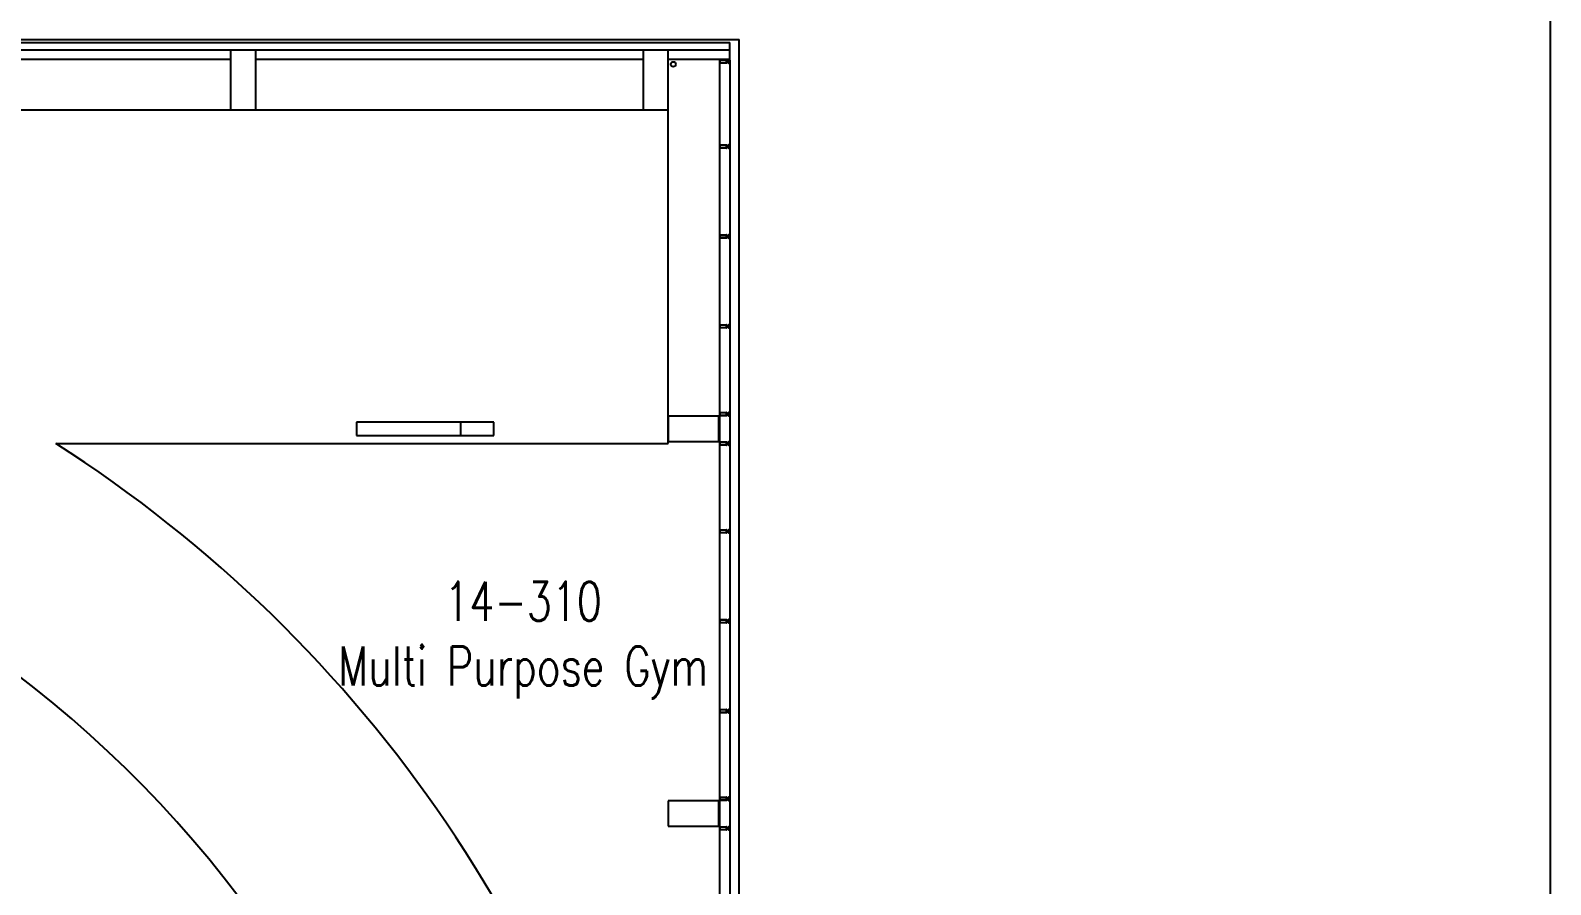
# Model space of a CAD drawing. Extents: x 11182 to 734459, y -1391328 to 152085.
# Drawn here: x 525207 to 555335, y -1322633 to -1305716 of the extents above; entities that cross this region are included whole.
import ezdxf
from ezdxf.enums import TextEntityAlignment as Align

# ---------------------------------------------------------------- set-up
doc = ezdxf.new("R2010")
doc.units = 0
doc.header["$LTSCALE"] = 500
doc.header["$MEASUREMENT"] = 0
doc.layers.add('0_Defpoints', color=106, linetype='CONTINUOUS', plot=False)
for name, color, linetype in [('0_room_data', 7, 'CONTINUOUS'), ('1_Wall_Exist', 251, 'CONTINUOUS'), ('3_Text', 7, 'CONTINUOUS')]:
    doc.layers.add(name, color=color, linetype=linetype)
doc.styles.add('1_200', font='simplex.shx', dxfattribs={"width": 0.75, "height": 460})

# ---------------------------------------------------------------- blocks, each defined once
blk = doc.blocks.new('room_data')
at = {"layer": '3_Text', "style": '1_200', "width": 0.75}
for tag, p in [('ROOMNUM', (0, 0)), ('ROOMUSE', (0, -575))]:
    blk.add_attdef(tag, text='', height=345, dxfattribs=at).set_placement(p, align=Align.MIDDLE_CENTER)

msp = doc.modelspace()

# ---------------------------------------------------------------- linework, layer by layer
at = {"layer": '0_Defpoints'}
msp.add_lwpolyline([(555335, -1382994), (555335, -1288533), (409349, -1288533), (409349, -1382994)], close=True, dxfattribs=at)
at = {"layer": '1_Wall_Exist'}
for p, q in [((505268, -1305893), (539251, -1305893)), ((505268, -1305956), (539066, -1305956)), ((539066, -1306287), (539066, -1305956)), ((539251, -1333387), (539251, -1305893)), ((504648, -1306097), (539048, -1306097)), ((521498, -1306287), (529173, -1306287)), ((529173, -1306097), (529173, -1307297)), ((529673, -1307297), (529673, -1306097)), ((529673, -1306287), (537348, -1306287)), ((537348, -1306097), (537348, -1307297)), ((537848, -1307297), (537848, -1306097)), ((537848, -1306287), (539066, -1306287)), ((539036, -1306321), (539036, -1306337)), ((539066, -1306297), (539066, -1333387)), ((537848, -1307297), (426488, -1307297)), ((537846, -1313897), (537846, -1307297)), ((539036, -1308009), (539036, -1308025)), ((539036, -1309789), (539036, -1309805)), ((539036, -1311569), (539036, -1311585)), ((531671, -1313477), (531671, -1313737)), ((534394, -1313477), (531671, -1313477)), ((533733, -1313477), (533733, -1313737)), ((534394, -1313737), (534394, -1313477)), ((538848, -1313357), (537848, -1313357)), ((537848, -1313357), (537848, -1313857)), ((538848, -1313857), (538848, -1313357)), ((539036, -1313307), (539036, -1313323)), ((531671, -1313737), (534394, -1313737)), ((537848, -1313857), (538848, -1313857)), ((525709, -1313897), (537846, -1313897)), ((539036, -1313891), (539036, -1313907)), ((539036, -1315629), (539036, -1315645)), ((539036, -1317409), (539036, -1317425)), ((539036, -1319189), (539036, -1319205)), ((538848, -1320977), (537848, -1320977)), ((537848, -1320977), (537848, -1321477)), ((538848, -1321477), (538848, -1320977)), ((539036, -1320927), (539036, -1320943)), ((537848, -1321477), (538848, -1321477)), ((539036, -1321511), (539036, -1321527))]:
    msp.add_line(p, q, dxfattribs=at)
for points in [[(538872, -1306297), (539000, -1306297), (539000, -1306298), (538999, -1306299), (538998, -1306299), (538998, -1306298), (538995, -1306298, 0.414214), (538994, -1306300), (538994, -1306301, 0.414214), (538995, -1306302), (538998, -1306302), (538998, -1306302), (538999, -1306302, -0.414214), (539000, -1306302), (539000, -1306321), (539042, -1306321)], [(539042, -1333353), (539000, -1333353), (539000, -1333371, -0.414214), (538999, -1333372), (538998, -1333372), (538998, -1333371), (538995, -1333371, 0.414214), (538994, -1333373), (538994, -1333374, 0.414214), (538995, -1333375), (538998, -1333375), (538998, -1333374), (538999, -1333374, -0.414214), (539000, -1333375), (539000, -1333377), (538872, -1333377), (538872, -1306297)], [(539036, -1306325), (539035, -1306325), (539034, -1306326), (539034, -1306326), (539034, -1306325), (539033, -1306325), (539033, -1306326), (539033, -1306326), (539032, -1306325), (539032, -1306325), (539031, -1306326), (539031, -1306326), (539030, -1306325), (539030, -1306325), (539030, -1306326), (539029, -1306326), (539029, -1306325), (539029, -1306325), (539028, -1306326), (539028, -1306326), (539027, -1306325), (539027, -1306325), (539026, -1306326), (539026, -1306326), (539026, -1306325), (539025, -1306325), (539025, -1306326), (539025, -1306326), (539024, -1306325), (539024, -1306325), (539023, -1306326), (539023, -1306326), (539022, -1306325), (539022, -1306325), (539022, -1306326), (539021, -1306326), (539021, -1306325), (539021, -1306325), (539020, -1306326), (539020, -1306326), (539020, -1306326, 0.627131), (539020, -1306332), (539021, -1306332), (539021, -1306332), (539021, -1306333), (539022, -1306333), (539022, -1306332), (539022, -1306332), (539023, -1306333), (539023, -1306333), (539024, -1306332), (539024, -1306332), (539025, -1306333), (539025, -1306333), (539025, -1306332), (539026, -1306332), (539026, -1306333), (539026, -1306333), (539027, -1306332), (539027, -1306332), (539028, -1306333), (539028, -1306333), (539029, -1306332), (539029, -1306332), (539029, -1306333), (539030, -1306333), (539030, -1306332), (539030, -1306332), (539031, -1306333), (539031, -1306333), (539032, -1306332), (539032, -1306332), (539033, -1306333), (539033, -1306333), (539033, -1306332), (539034, -1306332), (539034, -1306333), (539034, -1306333), (539035, -1306332), (539035, -1306332), (539036, -1306333)], [(539042, -1306333), (539038, -1306333, -0.414214), (539037, -1306332), (539037, -1306326, -0.414214), (539038, -1306325), (539042, -1306325)], [(539045, -1306359), (539042, -1306360), (539040, -1306359), (539040, -1306358), (539042, -1306358), (539042, -1306299), (539040, -1306299), (539040, -1306299), (539042, -1306298), (539045, -1306298, 1), (539048, -1306299), (539055, -1306302, -0.297334), (539056, -1306303), (539056, -1306304, -0.541623), (539054, -1306305), (539050, -1306304, 0.104064), (539050, -1306303), (539046, -1306303, 0.414214), (539045, -1306304), (539045, -1306328), (539045, -1306329), (539045, -1306329), (539045, -1306353, 0.414214), (539046, -1306354), (539050, -1306354), (539050, -1306354), (539054, -1306352, -0.541623), (539056, -1306353), (539056, -1306354, -0.297334), (539055, -1306355), (539048, -1306359, 1), (539045, -1306359)], [(539066, -1306297), (539042, -1306297), (539042, -1306297, 0.36397), (539042, -1306298), (539045, -1306298), (539048, -1306299), (539064, -1306299), (539064, -1306359), (539048, -1306359, 1.25595), (539045, -1306359)], [(539042, -1306337), (539000, -1306337), (539000, -1306355, -0.414214), (538999, -1306356), (538998, -1306356), (538998, -1306355), (538995, -1306355, 0.414214), (538994, -1306357), (538994, -1306358, 0.414214), (538995, -1306359), (538998, -1306359), (538998, -1306358), (538999, -1306358, -0.414214), (539000, -1306359), (539000, -1306361), (538872, -1306361)], [(539042, -1306360, 0.36397), (539042, -1306360), (539042, -1306361), (539066, -1306361)], [(538872, -1307985), (539000, -1307985), (539000, -1307986), (538999, -1307987), (538998, -1307987), (538998, -1307986), (538995, -1307986, 0.414214), (538994, -1307988), (538994, -1307989, 0.414214), (538995, -1307990), (538998, -1307990), (538998, -1307990), (538999, -1307990, -0.414214), (539000, -1307990), (539000, -1308009), (539042, -1308009)], [(539042, -1308025), (539000, -1308025), (539000, -1308043, -0.414214), (538999, -1308044), (538998, -1308044), (538998, -1308043), (538995, -1308043, 0.414214), (538994, -1308045), (538994, -1308046, 0.414214), (538995, -1308047), (538998, -1308047), (538998, -1308046), (538999, -1308046, -0.414214), (539000, -1308047), (539000, -1308049), (538872, -1308049)], [(539036, -1308013), (539035, -1308013), (539034, -1308014), (539034, -1308014), (539034, -1308013), (539033, -1308013), (539033, -1308014), (539033, -1308014), (539032, -1308013), (539032, -1308013), (539031, -1308014), (539031, -1308014), (539030, -1308013), (539030, -1308013), (539030, -1308014), (539029, -1308014), (539029, -1308013), (539029, -1308013), (539028, -1308014), (539028, -1308014), (539027, -1308013), (539027, -1308013), (539026, -1308014), (539026, -1308014), (539026, -1308013), (539025, -1308013), (539025, -1308014), (539025, -1308014), (539024, -1308013), (539024, -1308013), (539023, -1308014), (539023, -1308014), (539022, -1308013), (539022, -1308013), (539022, -1308014), (539021, -1308014), (539021, -1308013), (539021, -1308013), (539020, -1308014), (539020, -1308014), (539020, -1308014, 0.627131), (539020, -1308020), (539021, -1308020), (539021, -1308020), (539021, -1308021), (539022, -1308021), (539022, -1308020), (539022, -1308020), (539023, -1308021), (539023, -1308021), (539024, -1308020), (539024, -1308020), (539025, -1308021), (539025, -1308021), (539025, -1308020), (539026, -1308020), (539026, -1308021), (539026, -1308021), (539027, -1308020), (539027, -1308020), (539028, -1308021), (539028, -1308021), (539029, -1308020), (539029, -1308020), (539029, -1308021), (539030, -1308021), (539030, -1308020), (539030, -1308020), (539031, -1308021), (539031, -1308021), (539032, -1308020), (539032, -1308020), (539033, -1308021), (539033, -1308021), (539033, -1308020), (539034, -1308020), (539034, -1308021), (539034, -1308021), (539035, -1308020), (539035, -1308020), (539036, -1308021)], [(539042, -1308021), (539038, -1308021, -0.414214), (539037, -1308020), (539037, -1308014, -0.414214), (539038, -1308013), (539042, -1308013)], [(539045, -1308047), (539042, -1308048), (539040, -1308047), (539040, -1308046), (539042, -1308046), (539042, -1307987), (539040, -1307987), (539040, -1307987), (539042, -1307986), (539045, -1307986, 1), (539048, -1307987), (539055, -1307990, -0.297334), (539056, -1307991), (539056, -1307992, -0.541623), (539054, -1307993), (539050, -1307992, 0.104064), (539050, -1307991), (539046, -1307991, 0.414214), (539045, -1307992), (539045, -1308016), (539045, -1308017), (539045, -1308017), (539045, -1308041, 0.414214), (539046, -1308042), (539050, -1308042), (539050, -1308042), (539054, -1308040, -0.541623), (539056, -1308041), (539056, -1308042, -0.297334), (539055, -1308043), (539048, -1308047, 1), (539045, -1308047)], [(539066, -1307985), (539042, -1307985), (539042, -1307985, 0.36397), (539042, -1307986), (539045, -1307986), (539048, -1307987), (539064, -1307987), (539064, -1308047), (539048, -1308047, 1.25595), (539045, -1308047)], [(539042, -1308048, 0.36397), (539042, -1308048), (539042, -1308049), (539066, -1308049)], [(538872, -1309765), (539000, -1309765), (539000, -1309766), (538999, -1309767), (538998, -1309767), (538998, -1309766), (538995, -1309766, 0.414214), (538994, -1309768), (538994, -1309769, 0.414214), (538995, -1309770), (538998, -1309770), (538998, -1309770), (538999, -1309770, -0.414214), (539000, -1309770), (539000, -1309789), (539042, -1309789)], [(539042, -1309805), (539000, -1309805), (539000, -1309823, -0.414214), (538999, -1309824), (538998, -1309824), (538998, -1309823), (538995, -1309823, 0.414214), (538994, -1309825), (538994, -1309826, 0.414214), (538995, -1309827), (538998, -1309827), (538998, -1309826), (538999, -1309826, -0.414214), (539000, -1309827), (539000, -1309829), (538872, -1309829)], [(539036, -1309793), (539035, -1309793), (539034, -1309794), (539034, -1309794), (539034, -1309793), (539033, -1309793), (539033, -1309794), (539033, -1309794), (539032, -1309793), (539032, -1309793), (539031, -1309794), (539031, -1309794), (539030, -1309793), (539030, -1309793), (539030, -1309794), (539029, -1309794), (539029, -1309793), (539029, -1309793), (539028, -1309794), (539028, -1309794), (539027, -1309793), (539027, -1309793), (539026, -1309794), (539026, -1309794), (539026, -1309793), (539025, -1309793), (539025, -1309794), (539025, -1309794), (539024, -1309793), (539024, -1309793), (539023, -1309794), (539023, -1309794), (539022, -1309793), (539022, -1309793), (539022, -1309794), (539021, -1309794), (539021, -1309793), (539021, -1309793), (539020, -1309794), (539020, -1309794), (539020, -1309794, 0.627131), (539020, -1309800), (539021, -1309800), (539021, -1309800), (539021, -1309801), (539022, -1309801), (539022, -1309800), (539022, -1309800), (539023, -1309801), (539023, -1309801), (539024, -1309800), (539024, -1309800), (539025, -1309801), (539025, -1309801), (539025, -1309800), (539026, -1309800), (539026, -1309801), (539026, -1309801), (539027, -1309800), (539027, -1309800), (539028, -1309801), (539028, -1309801), (539029, -1309800), (539029, -1309800), (539029, -1309801), (539030, -1309801), (539030, -1309800), (539030, -1309800), (539031, -1309801), (539031, -1309801), (539032, -1309800), (539032, -1309800), (539033, -1309801), (539033, -1309801), (539033, -1309800), (539034, -1309800), (539034, -1309801), (539034, -1309801), (539035, -1309800), (539035, -1309800), (539036, -1309801)], [(539042, -1309801), (539038, -1309801, -0.414214), (539037, -1309800), (539037, -1309794, -0.414214), (539038, -1309793), (539042, -1309793)], [(539045, -1309827), (539042, -1309828), (539040, -1309827), (539040, -1309826), (539042, -1309826), (539042, -1309767), (539040, -1309767), (539040, -1309767), (539042, -1309766), (539045, -1309766, 1), (539048, -1309767), (539055, -1309770, -0.297334), (539056, -1309771), (539056, -1309772, -0.541623), (539054, -1309773), (539050, -1309772, 0.104064), (539050, -1309771), (539046, -1309771, 0.414214), (539045, -1309772), (539045, -1309796), (539045, -1309797), (539045, -1309797), (539045, -1309821, 0.414214), (539046, -1309822), (539050, -1309822), (539050, -1309822), (539054, -1309820, -0.541623), (539056, -1309821), (539056, -1309822, -0.297334), (539055, -1309823), (539048, -1309827, 1), (539045, -1309827)], [(539066, -1309765), (539042, -1309765), (539042, -1309765, 0.36397), (539042, -1309766), (539045, -1309766), (539048, -1309767), (539064, -1309767), (539064, -1309827), (539048, -1309827, 1.25595), (539045, -1309827)], [(539042, -1309828, 0.36397), (539042, -1309828), (539042, -1309829), (539066, -1309829)], [(538872, -1311545), (539000, -1311545), (539000, -1311546), (538999, -1311547), (538998, -1311547), (538998, -1311546), (538995, -1311546, 0.414214), (538994, -1311548), (538994, -1311549, 0.414214), (538995, -1311550), (538998, -1311550), (538998, -1311550), (538999, -1311550, -0.414214), (539000, -1311550), (539000, -1311569), (539042, -1311569)], [(539042, -1311585), (539000, -1311585), (539000, -1311603, -0.414214), (538999, -1311604), (538998, -1311604), (538998, -1311603), (538995, -1311603, 0.414214), (538994, -1311605), (538994, -1311606, 0.414214), (538995, -1311607), (538998, -1311607), (538998, -1311606), (538999, -1311606, -0.414214), (539000, -1311607), (539000, -1311609), (538872, -1311609)], [(539036, -1311573), (539035, -1311573), (539034, -1311574), (539034, -1311574), (539034, -1311573), (539033, -1311573), (539033, -1311574), (539033, -1311574), (539032, -1311573), (539032, -1311573), (539031, -1311574), (539031, -1311574), (539030, -1311573), (539030, -1311573), (539030, -1311574), (539029, -1311574), (539029, -1311573), (539029, -1311573), (539028, -1311574), (539028, -1311574), (539027, -1311573), (539027, -1311573), (539026, -1311574), (539026, -1311574), (539026, -1311573), (539025, -1311573), (539025, -1311574), (539025, -1311574), (539024, -1311573), (539024, -1311573), (539023, -1311574), (539023, -1311574), (539022, -1311573), (539022, -1311573), (539022, -1311574), (539021, -1311574), (539021, -1311573), (539021, -1311573), (539020, -1311574), (539020, -1311574), (539020, -1311574, 0.627131), (539020, -1311580), (539021, -1311580), (539021, -1311580), (539021, -1311581), (539022, -1311581), (539022, -1311580), (539022, -1311580), (539023, -1311581), (539023, -1311581), (539024, -1311580), (539024, -1311580), (539025, -1311581), (539025, -1311581), (539025, -1311580), (539026, -1311580), (539026, -1311581), (539026, -1311581), (539027, -1311580), (539027, -1311580), (539028, -1311581), (539028, -1311581), (539029, -1311580), (539029, -1311580), (539029, -1311581), (539030, -1311581), (539030, -1311580), (539030, -1311580), (539031, -1311581), (539031, -1311581), (539032, -1311580), (539032, -1311580), (539033, -1311581), (539033, -1311581), (539033, -1311580), (539034, -1311580), (539034, -1311581), (539034, -1311581), (539035, -1311580), (539035, -1311580), (539036, -1311581)], [(539042, -1311581), (539038, -1311581, -0.414214), (539037, -1311580), (539037, -1311574, -0.414214), (539038, -1311573), (539042, -1311573)], [(539045, -1311607), (539042, -1311608), (539040, -1311607), (539040, -1311606), (539042, -1311606), (539042, -1311547), (539040, -1311547), (539040, -1311547), (539042, -1311546), (539045, -1311546, 1), (539048, -1311547), (539055, -1311550, -0.297334), (539056, -1311551), (539056, -1311552, -0.541623), (539054, -1311553), (539050, -1311552, 0.104064), (539050, -1311551), (539046, -1311551, 0.414214), (539045, -1311552), (539045, -1311576), (539045, -1311577), (539045, -1311577), (539045, -1311601, 0.414214), (539046, -1311602), (539050, -1311602), (539050, -1311602), (539054, -1311600, -0.541623), (539056, -1311601), (539056, -1311602, -0.297334), (539055, -1311603), (539048, -1311607, 1), (539045, -1311607)], [(539066, -1311545), (539042, -1311545), (539042, -1311545, 0.36397), (539042, -1311546), (539045, -1311546), (539048, -1311547), (539064, -1311547), (539064, -1311607), (539048, -1311607, 1.25595), (539045, -1311607)], [(539042, -1311608, 0.36397), (539042, -1311608), (539042, -1311609), (539066, -1311609)], [(538872, -1313283), (539000, -1313283), (539000, -1313284), (538999, -1313285), (538998, -1313285), (538998, -1313284), (538995, -1313284, 0.414214), (538994, -1313286), (538994, -1313287, 0.414214), (538995, -1313288), (538998, -1313288), (538998, -1313288), (538999, -1313288, -0.414214), (539000, -1313288), (539000, -1313307), (539042, -1313307)], [(539042, -1313323), (539000, -1313323), (539000, -1313341, -0.414214), (538999, -1313342), (538998, -1313342), (538998, -1313341), (538995, -1313341, 0.414214), (538994, -1313343), (538994, -1313344, 0.414214), (538995, -1313345), (538998, -1313345), (538998, -1313344), (538999, -1313344, -0.414214), (539000, -1313345), (539000, -1313347), (538872, -1313347)], [(539036, -1313311), (539035, -1313311), (539034, -1313312), (539034, -1313312), (539034, -1313311), (539033, -1313311), (539033, -1313312), (539033, -1313312), (539032, -1313311), (539032, -1313311), (539031, -1313312), (539031, -1313312), (539030, -1313311), (539030, -1313311), (539030, -1313312), (539029, -1313312), (539029, -1313311), (539029, -1313311), (539028, -1313312), (539028, -1313312), (539027, -1313311), (539027, -1313311), (539026, -1313312), (539026, -1313312), (539026, -1313311), (539025, -1313311), (539025, -1313312), (539025, -1313312), (539024, -1313311), (539024, -1313311), (539023, -1313312), (539023, -1313312), (539022, -1313311), (539022, -1313311), (539022, -1313312), (539021, -1313312), (539021, -1313311), (539021, -1313311), (539020, -1313312), (539020, -1313312), (539020, -1313312, 0.627131), (539020, -1313318), (539021, -1313318), (539021, -1313318), (539021, -1313319), (539022, -1313319), (539022, -1313318), (539022, -1313318), (539023, -1313319), (539023, -1313319), (539024, -1313318), (539024, -1313318), (539025, -1313319), (539025, -1313319), (539025, -1313318), (539026, -1313318), (539026, -1313319), (539026, -1313319), (539027, -1313318), (539027, -1313318), (539028, -1313319), (539028, -1313319), (539029, -1313318), (539029, -1313318), (539029, -1313319), (539030, -1313319), (539030, -1313318), (539030, -1313318), (539031, -1313319), (539031, -1313319), (539032, -1313318), (539032, -1313318), (539033, -1313319), (539033, -1313319), (539033, -1313318), (539034, -1313318), (539034, -1313319), (539034, -1313319), (539035, -1313318), (539035, -1313318), (539036, -1313319)], [(539042, -1313319), (539038, -1313319, -0.414214), (539037, -1313318), (539037, -1313312, -0.414214), (539038, -1313311), (539042, -1313311)], [(539045, -1313345), (539042, -1313346), (539040, -1313345), (539040, -1313344), (539042, -1313344), (539042, -1313285), (539040, -1313285), (539040, -1313285), (539042, -1313284), (539045, -1313284, 1), (539048, -1313285), (539055, -1313288, -0.297334), (539056, -1313289), (539056, -1313290, -0.541623), (539054, -1313291), (539050, -1313290, 0.104064), (539050, -1313289), (539046, -1313289, 0.414214), (539045, -1313290), (539045, -1313314), (539045, -1313315), (539045, -1313315), (539045, -1313339, 0.414214), (539046, -1313340), (539050, -1313340), (539050, -1313340), (539054, -1313338, -0.541623), (539056, -1313339), (539056, -1313340, -0.297334), (539055, -1313341), (539048, -1313345, 1), (539045, -1313345)], [(539066, -1313283), (539042, -1313283), (539042, -1313283, 0.36397), (539042, -1313284), (539045, -1313284), (539048, -1313285), (539064, -1313285), (539064, -1313345), (539048, -1313345, 1.25595), (539045, -1313345)], [(539042, -1313346, 0.36397), (539042, -1313346), (539042, -1313347), (539066, -1313347)], [(538872, -1313867), (539000, -1313867), (539000, -1313868), (538999, -1313869), (538998, -1313869), (538998, -1313868), (538995, -1313868, 0.414214), (538994, -1313870), (538994, -1313871, 0.414214), (538995, -1313872), (538998, -1313872), (538998, -1313872), (538999, -1313872, -0.414214), (539000, -1313872), (539000, -1313891), (539042, -1313891)], [(539042, -1313907), (539000, -1313907), (539000, -1313925, -0.414214), (538999, -1313926), (538998, -1313926), (538998, -1313925), (538995, -1313925, 0.414214), (538994, -1313927), (538994, -1313928, 0.414214), (538995, -1313929), (538998, -1313929), (538998, -1313928), (538999, -1313928, -0.414214), (539000, -1313929), (539000, -1313931), (538872, -1313931)], [(539036, -1313895), (539035, -1313895), (539034, -1313896), (539034, -1313896), (539034, -1313895), (539033, -1313895), (539033, -1313896), (539033, -1313896), (539032, -1313895), (539032, -1313895), (539031, -1313896), (539031, -1313896), (539030, -1313895), (539030, -1313895), (539030, -1313896), (539029, -1313896), (539029, -1313895), (539029, -1313895), (539028, -1313896), (539028, -1313896), (539027, -1313895), (539027, -1313895), (539026, -1313896), (539026, -1313896), (539026, -1313895), (539025, -1313895), (539025, -1313896), (539025, -1313896), (539024, -1313895), (539024, -1313895), (539023, -1313896), (539023, -1313896), (539022, -1313895), (539022, -1313895), (539022, -1313896), (539021, -1313896), (539021, -1313895), (539021, -1313895), (539020, -1313896), (539020, -1313896), (539020, -1313896, 0.627131), (539020, -1313902), (539021, -1313902), (539021, -1313902), (539021, -1313903), (539022, -1313903), (539022, -1313902), (539022, -1313902), (539023, -1313903), (539023, -1313903), (539024, -1313902), (539024, -1313902), (539025, -1313903), (539025, -1313903), (539025, -1313902), (539026, -1313902), (539026, -1313903), (539026, -1313903), (539027, -1313902), (539027, -1313902), (539028, -1313903), (539028, -1313903), (539029, -1313902), (539029, -1313902), (539029, -1313903), (539030, -1313903), (539030, -1313902), (539030, -1313902), (539031, -1313903), (539031, -1313903), (539032, -1313902), (539032, -1313902), (539033, -1313903), (539033, -1313903), (539033, -1313902), (539034, -1313902), (539034, -1313903), (539034, -1313903), (539035, -1313902), (539035, -1313902), (539036, -1313903)], [(539042, -1313903), (539038, -1313903, -0.414214), (539037, -1313902), (539037, -1313896, -0.414214), (539038, -1313895), (539042, -1313895)], [(539045, -1313929), (539042, -1313930), (539040, -1313929), (539040, -1313928), (539042, -1313928), (539042, -1313869), (539040, -1313869), (539040, -1313869), (539042, -1313868), (539045, -1313868, 1), (539048, -1313869), (539055, -1313872, -0.297334), (539056, -1313873), (539056, -1313874, -0.541623), (539054, -1313875), (539050, -1313874, 0.104064), (539050, -1313873), (539046, -1313873, 0.414214), (539045, -1313874), (539045, -1313898), (539045, -1313899), (539045, -1313899), (539045, -1313923, 0.414214), (539046, -1313924), (539050, -1313924), (539050, -1313924), (539054, -1313922, -0.541623), (539056, -1313923), (539056, -1313924, -0.297334), (539055, -1313925), (539048, -1313929, 1), (539045, -1313929)], [(539066, -1313867), (539042, -1313867), (539042, -1313867, 0.36397), (539042, -1313868), (539045, -1313868), (539048, -1313869), (539064, -1313869), (539064, -1313929), (539048, -1313929, 1.25595), (539045, -1313929)], [(539042, -1313930, 0.36397), (539042, -1313930), (539042, -1313931), (539066, -1313931)], [(538872, -1315605), (539000, -1315605), (539000, -1315606), (538999, -1315607), (538998, -1315607), (538998, -1315606), (538995, -1315606, 0.414214), (538994, -1315608), (538994, -1315609, 0.414214), (538995, -1315610), (538998, -1315610), (538998, -1315610), (538999, -1315610, -0.414214), (539000, -1315610), (539000, -1315629), (539042, -1315629)], [(539042, -1315645), (539000, -1315645), (539000, -1315663, -0.414214), (538999, -1315664), (538998, -1315664), (538998, -1315663), (538995, -1315663, 0.414214), (538994, -1315665), (538994, -1315666, 0.414214), (538995, -1315667), (538998, -1315667), (538998, -1315666), (538999, -1315666, -0.414214), (539000, -1315667), (539000, -1315669), (538872, -1315669)], [(539036, -1315633), (539035, -1315633), (539034, -1315634), (539034, -1315634), (539034, -1315633), (539033, -1315633), (539033, -1315634), (539033, -1315634), (539032, -1315633), (539032, -1315633), (539031, -1315634), (539031, -1315634), (539030, -1315633), (539030, -1315633), (539030, -1315634), (539029, -1315634), (539029, -1315633), (539029, -1315633), (539028, -1315634), (539028, -1315634), (539027, -1315633), (539027, -1315633), (539026, -1315634), (539026, -1315634), (539026, -1315633), (539025, -1315633), (539025, -1315634), (539025, -1315634), (539024, -1315633), (539024, -1315633), (539023, -1315634), (539023, -1315634), (539022, -1315633), (539022, -1315633), (539022, -1315634), (539021, -1315634), (539021, -1315633), (539021, -1315633), (539020, -1315634), (539020, -1315634), (539020, -1315634, 0.627131), (539020, -1315640), (539021, -1315640), (539021, -1315640), (539021, -1315641), (539022, -1315641), (539022, -1315640), (539022, -1315640), (539023, -1315641), (539023, -1315641), (539024, -1315640), (539024, -1315640), (539025, -1315641), (539025, -1315641), (539025, -1315640), (539026, -1315640), (539026, -1315641), (539026, -1315641), (539027, -1315640), (539027, -1315640), (539028, -1315641), (539028, -1315641), (539029, -1315640), (539029, -1315640), (539029, -1315641), (539030, -1315641), (539030, -1315640), (539030, -1315640), (539031, -1315641), (539031, -1315641), (539032, -1315640), (539032, -1315640), (539033, -1315641), (539033, -1315641), (539033, -1315640), (539034, -1315640), (539034, -1315641), (539034, -1315641), (539035, -1315640), (539035, -1315640), (539036, -1315641)], [(539042, -1315641), (539038, -1315641, -0.414214), (539037, -1315640), (539037, -1315634, -0.414214), (539038, -1315633), (539042, -1315633)], [(539045, -1315667), (539042, -1315668), (539040, -1315667), (539040, -1315666), (539042, -1315666), (539042, -1315607), (539040, -1315607), (539040, -1315607), (539042, -1315606), (539045, -1315606, 1), (539048, -1315607), (539055, -1315610, -0.297334), (539056, -1315611), (539056, -1315612, -0.541623), (539054, -1315613), (539050, -1315612, 0.104064), (539050, -1315611), (539046, -1315611, 0.414214), (539045, -1315612), (539045, -1315636), (539045, -1315637), (539045, -1315637), (539045, -1315661, 0.414214), (539046, -1315662), (539050, -1315662), (539050, -1315662), (539054, -1315660, -0.541623), (539056, -1315661), (539056, -1315662, -0.297334), (539055, -1315663), (539048, -1315667, 1), (539045, -1315667)], [(539066, -1315605), (539042, -1315605), (539042, -1315605, 0.36397), (539042, -1315606), (539045, -1315606), (539048, -1315607), (539064, -1315607), (539064, -1315667), (539048, -1315667, 1.25595), (539045, -1315667)], [(539042, -1315668, 0.36397), (539042, -1315668), (539042, -1315669), (539066, -1315669)], [(538872, -1317385), (539000, -1317385), (539000, -1317386), (538999, -1317387), (538998, -1317387), (538998, -1317386), (538995, -1317386, 0.414214), (538994, -1317388), (538994, -1317389, 0.414214), (538995, -1317390), (538998, -1317390), (538998, -1317390), (538999, -1317390, -0.414214), (539000, -1317390), (539000, -1317409), (539042, -1317409)], [(539042, -1317425), (539000, -1317425), (539000, -1317443, -0.414214), (538999, -1317444), (538998, -1317444), (538998, -1317443), (538995, -1317443, 0.414214), (538994, -1317445), (538994, -1317446, 0.414214), (538995, -1317447), (538998, -1317447), (538998, -1317446), (538999, -1317446, -0.414214), (539000, -1317447), (539000, -1317449), (538872, -1317449)], [(539036, -1317413), (539035, -1317413), (539034, -1317414), (539034, -1317414), (539034, -1317413), (539033, -1317413), (539033, -1317414), (539033, -1317414), (539032, -1317413), (539032, -1317413), (539031, -1317414), (539031, -1317414), (539030, -1317413), (539030, -1317413), (539030, -1317414), (539029, -1317414), (539029, -1317413), (539029, -1317413), (539028, -1317414), (539028, -1317414), (539027, -1317413), (539027, -1317413), (539026, -1317414), (539026, -1317414), (539026, -1317413), (539025, -1317413), (539025, -1317414), (539025, -1317414), (539024, -1317413), (539024, -1317413), (539023, -1317414), (539023, -1317414), (539022, -1317413), (539022, -1317413), (539022, -1317414), (539021, -1317414), (539021, -1317413), (539021, -1317413), (539020, -1317414), (539020, -1317414), (539020, -1317414, 0.627131), (539020, -1317420), (539021, -1317420), (539021, -1317420), (539021, -1317421), (539022, -1317421), (539022, -1317420), (539022, -1317420), (539023, -1317421), (539023, -1317421), (539024, -1317420), (539024, -1317420), (539025, -1317421), (539025, -1317421), (539025, -1317420), (539026, -1317420), (539026, -1317421), (539026, -1317421), (539027, -1317420), (539027, -1317420), (539028, -1317421), (539028, -1317421), (539029, -1317420), (539029, -1317420), (539029, -1317421), (539030, -1317421), (539030, -1317420), (539030, -1317420), (539031, -1317421), (539031, -1317421), (539032, -1317420), (539032, -1317420), (539033, -1317421), (539033, -1317421), (539033, -1317420), (539034, -1317420), (539034, -1317421), (539034, -1317421), (539035, -1317420), (539035, -1317420), (539036, -1317421)], [(539042, -1317421), (539038, -1317421, -0.414214), (539037, -1317420), (539037, -1317414, -0.414214), (539038, -1317413), (539042, -1317413)], [(539045, -1317447), (539042, -1317448), (539040, -1317447), (539040, -1317446), (539042, -1317446), (539042, -1317387), (539040, -1317387), (539040, -1317387), (539042, -1317386), (539045, -1317386, 1), (539048, -1317387), (539055, -1317390, -0.297334), (539056, -1317391), (539056, -1317392, -0.541623), (539054, -1317393), (539050, -1317392, 0.104064), (539050, -1317391), (539046, -1317391, 0.414214), (539045, -1317392), (539045, -1317416), (539045, -1317417), (539045, -1317417), (539045, -1317441, 0.414214), (539046, -1317442), (539050, -1317442), (539050, -1317442), (539054, -1317440, -0.541623), (539056, -1317441), (539056, -1317442, -0.297334), (539055, -1317443), (539048, -1317447, 1), (539045, -1317447)], [(539066, -1317385), (539042, -1317385), (539042, -1317385, 0.36397), (539042, -1317386), (539045, -1317386), (539048, -1317387), (539064, -1317387), (539064, -1317447), (539048, -1317447, 1.25595), (539045, -1317447)], [(539042, -1317448, 0.36397), (539042, -1317448), (539042, -1317449), (539066, -1317449)], [(538872, -1319165), (539000, -1319165), (539000, -1319166), (538999, -1319167), (538998, -1319167), (538998, -1319166), (538995, -1319166, 0.414214), (538994, -1319168), (538994, -1319169, 0.414214), (538995, -1319170), (538998, -1319170), (538998, -1319170), (538999, -1319170, -0.414214), (539000, -1319170), (539000, -1319189), (539042, -1319189)], [(539042, -1319205), (539000, -1319205), (539000, -1319223, -0.414214), (538999, -1319224), (538998, -1319224), (538998, -1319223), (538995, -1319223, 0.414214), (538994, -1319225), (538994, -1319226, 0.414214), (538995, -1319227), (538998, -1319227), (538998, -1319226), (538999, -1319226, -0.414214), (539000, -1319227), (539000, -1319229), (538872, -1319229)], [(539036, -1319193), (539035, -1319193), (539034, -1319194), (539034, -1319194), (539034, -1319193), (539033, -1319193), (539033, -1319194), (539033, -1319194), (539032, -1319193), (539032, -1319193), (539031, -1319194), (539031, -1319194), (539030, -1319193), (539030, -1319193), (539030, -1319194), (539029, -1319194), (539029, -1319193), (539029, -1319193), (539028, -1319194), (539028, -1319194), (539027, -1319193), (539027, -1319193), (539026, -1319194), (539026, -1319194), (539026, -1319193), (539025, -1319193), (539025, -1319194), (539025, -1319194), (539024, -1319193), (539024, -1319193), (539023, -1319194), (539023, -1319194), (539022, -1319193), (539022, -1319193), (539022, -1319194), (539021, -1319194), (539021, -1319193), (539021, -1319193), (539020, -1319194), (539020, -1319194), (539020, -1319194, 0.627131), (539020, -1319200), (539021, -1319200), (539021, -1319200), (539021, -1319201), (539022, -1319201), (539022, -1319200), (539022, -1319200), (539023, -1319201), (539023, -1319201), (539024, -1319200), (539024, -1319200), (539025, -1319201), (539025, -1319201), (539025, -1319200), (539026, -1319200), (539026, -1319201), (539026, -1319201), (539027, -1319200), (539027, -1319200), (539028, -1319201), (539028, -1319201), (539029, -1319200), (539029, -1319200), (539029, -1319201), (539030, -1319201), (539030, -1319200), (539030, -1319200), (539031, -1319201), (539031, -1319201), (539032, -1319200), (539032, -1319200), (539033, -1319201), (539033, -1319201), (539033, -1319200), (539034, -1319200), (539034, -1319201), (539034, -1319201), (539035, -1319200), (539035, -1319200), (539036, -1319201)], [(539042, -1319201), (539038, -1319201, -0.414214), (539037, -1319200), (539037, -1319194, -0.414214), (539038, -1319193), (539042, -1319193)], [(539066, -1319165), (539042, -1319165), (539042, -1319165, 0.36397), (539042, -1319166), (539045, -1319166), (539048, -1319167), (539064, -1319167), (539064, -1319227), (539048, -1319227, 1.25595), (539045, -1319227), (539042, -1319228, 0.36397), (539042, -1319228), (539042, -1319229), (539066, -1319229)], [(538872, -1320903), (539000, -1320903), (539000, -1320904), (538999, -1320905), (538998, -1320905), (538998, -1320904), (538995, -1320904, 0.414214), (538994, -1320906), (538994, -1320907, 0.414214), (538995, -1320908), (538998, -1320908), (538998, -1320908), (538999, -1320908, -0.414214), (539000, -1320908), (539000, -1320927), (539042, -1320927)], [(539042, -1320943), (539000, -1320943), (539000, -1320961, -0.414214), (538999, -1320962), (538998, -1320962), (538998, -1320961), (538995, -1320961, 0.414214), (538994, -1320963), (538994, -1320964, 0.414214), (538995, -1320965), (538998, -1320965), (538998, -1320964), (538999, -1320964, -0.414214), (539000, -1320965), (539000, -1320967), (538872, -1320967)], [(539036, -1320931), (539035, -1320931), (539034, -1320932), (539034, -1320932), (539034, -1320931), (539033, -1320931), (539033, -1320932), (539033, -1320932), (539032, -1320931), (539032, -1320931), (539031, -1320932), (539031, -1320932), (539030, -1320931), (539030, -1320931), (539030, -1320932), (539029, -1320932), (539029, -1320931), (539029, -1320931), (539028, -1320932), (539028, -1320932), (539027, -1320931), (539027, -1320931), (539026, -1320932), (539026, -1320932), (539026, -1320931), (539025, -1320931), (539025, -1320932), (539025, -1320932), (539024, -1320931), (539024, -1320931), (539023, -1320932), (539023, -1320932), (539022, -1320931), (539022, -1320931), (539022, -1320932), (539021, -1320932), (539021, -1320931), (539021, -1320931), (539020, -1320932), (539020, -1320932), (539020, -1320932, 0.627131), (539020, -1320938), (539021, -1320938), (539021, -1320938), (539021, -1320939), (539022, -1320939), (539022, -1320938), (539022, -1320938), (539023, -1320939), (539023, -1320939), (539024, -1320938), (539024, -1320938), (539025, -1320939), (539025, -1320939), (539025, -1320938), (539026, -1320938), (539026, -1320939), (539026, -1320939), (539027, -1320938), (539027, -1320938), (539028, -1320939), (539028, -1320939), (539029, -1320938), (539029, -1320938), (539029, -1320939), (539030, -1320939), (539030, -1320938), (539030, -1320938), (539031, -1320939), (539031, -1320939), (539032, -1320938), (539032, -1320938), (539033, -1320939), (539033, -1320939), (539033, -1320938), (539034, -1320938), (539034, -1320939), (539034, -1320939), (539035, -1320938), (539035, -1320938), (539036, -1320939)], [(539042, -1320939), (539038, -1320939, -0.414214), (539037, -1320938), (539037, -1320932, -0.414214), (539038, -1320931), (539042, -1320931)], [(539066, -1320903), (539042, -1320903), (539042, -1320903, 0.36397), (539042, -1320904), (539045, -1320904), (539048, -1320905), (539064, -1320905), (539064, -1320965), (539048, -1320965, 1.25595), (539045, -1320965), (539042, -1320966, 0.36397), (539042, -1320966), (539042, -1320967), (539066, -1320967)], [(538872, -1321487), (539000, -1321487), (539000, -1321488), (538999, -1321489), (538998, -1321489), (538998, -1321488), (538995, -1321488, 0.414214), (538994, -1321490), (538994, -1321491, 0.414214), (538995, -1321492), (538998, -1321492), (538998, -1321492), (538999, -1321492, -0.414214), (539000, -1321492), (539000, -1321511), (539042, -1321511)], [(539042, -1321527), (539000, -1321527), (539000, -1321545, -0.414214), (538999, -1321546), (538998, -1321546), (538998, -1321545), (538995, -1321545, 0.414214), (538994, -1321547), (538994, -1321548, 0.414214), (538995, -1321549), (538998, -1321549), (538998, -1321548), (538999, -1321548, -0.414214), (539000, -1321549), (539000, -1321551), (538872, -1321551)], [(539036, -1321515), (539035, -1321515), (539034, -1321516), (539034, -1321516), (539034, -1321515), (539033, -1321515), (539033, -1321516), (539033, -1321516), (539032, -1321515), (539032, -1321515), (539031, -1321516), (539031, -1321516), (539030, -1321515), (539030, -1321515), (539030, -1321516), (539029, -1321516), (539029, -1321515), (539029, -1321515), (539028, -1321516), (539028, -1321516), (539027, -1321515), (539027, -1321515), (539026, -1321516), (539026, -1321516), (539026, -1321515), (539025, -1321515), (539025, -1321516), (539025, -1321516), (539024, -1321515), (539024, -1321515), (539023, -1321516), (539023, -1321516), (539022, -1321515), (539022, -1321515), (539022, -1321516), (539021, -1321516), (539021, -1321515), (539021, -1321515), (539020, -1321516), (539020, -1321516), (539020, -1321516, 0.627131), (539020, -1321522), (539021, -1321522), (539021, -1321522), (539021, -1321523), (539022, -1321523), (539022, -1321522), (539022, -1321522), (539023, -1321523), (539023, -1321523), (539024, -1321522), (539024, -1321522), (539025, -1321523), (539025, -1321523), (539025, -1321522), (539026, -1321522), (539026, -1321523), (539026, -1321523), (539027, -1321522), (539027, -1321522), (539028, -1321523), (539028, -1321523), (539029, -1321522), (539029, -1321522), (539029, -1321523), (539030, -1321523), (539030, -1321522), (539030, -1321522), (539031, -1321523), (539031, -1321523), (539032, -1321522), (539032, -1321522), (539033, -1321523), (539033, -1321523), (539033, -1321522), (539034, -1321522), (539034, -1321523), (539034, -1321523), (539035, -1321522), (539035, -1321522), (539036, -1321523)], [(539042, -1321523), (539038, -1321523, -0.414214), (539037, -1321522), (539037, -1321516, -0.414214), (539038, -1321515), (539042, -1321515)], [(539066, -1321487), (539042, -1321487), (539042, -1321487, 0.36397), (539042, -1321488), (539045, -1321488), (539048, -1321489), (539064, -1321489), (539064, -1321549), (539048, -1321549, 1.25595), (539045, -1321549), (539042, -1321550, 0.36397), (539042, -1321550), (539042, -1321551), (539066, -1321551)]]:
    msp.add_lwpolyline(points, format="xyb", dxfattribs=at)
for points in [[(538991, -1306355), (538991, -1306358), (538875, -1306358), (538875, -1306300), (538991, -1306300), (538991, -1306303, 0.414214), (538993, -1306306), (538997, -1306306), (538997, -1306352), (538993, -1306352, 0.414214)], [(539014, -1306333, -0.414214), (539013, -1306334), (539001, -1306334, -0.414214), (539000, -1306333), (539000, -1306325, -0.414214), (539001, -1306324), (539013, -1306324, -0.414214), (539014, -1306325)], [(538991, -1308043), (538991, -1308046), (538875, -1308046), (538875, -1307988), (538991, -1307988), (538991, -1307991, 0.414214), (538993, -1307994), (538997, -1307994), (538997, -1308040), (538993, -1308040, 0.414214)], [(539014, -1308021, -0.414214), (539013, -1308022), (539001, -1308022, -0.414214), (539000, -1308021), (539000, -1308013, -0.414214), (539001, -1308012), (539013, -1308012, -0.414214), (539014, -1308013)], [(538991, -1309823), (538991, -1309826), (538875, -1309826), (538875, -1309768), (538991, -1309768), (538991, -1309771, 0.414214), (538993, -1309774), (538997, -1309774), (538997, -1309820), (538993, -1309820, 0.414214)], [(539014, -1309801, -0.414214), (539013, -1309802), (539001, -1309802, -0.414214), (539000, -1309801), (539000, -1309793, -0.414214), (539001, -1309792), (539013, -1309792, -0.414214), (539014, -1309793)], [(538991, -1311603), (538991, -1311606), (538875, -1311606), (538875, -1311548), (538991, -1311548), (538991, -1311551, 0.414214), (538993, -1311554), (538997, -1311554), (538997, -1311600), (538993, -1311600, 0.414214)], [(539014, -1311581, -0.414214), (539013, -1311582), (539001, -1311582, -0.414214), (539000, -1311581), (539000, -1311573, -0.414214), (539001, -1311572), (539013, -1311572, -0.414214), (539014, -1311573)], [(538991, -1313341), (538991, -1313344), (538875, -1313344), (538875, -1313286), (538991, -1313286), (538991, -1313289, 0.414214), (538993, -1313292), (538997, -1313292), (538997, -1313338), (538993, -1313338, 0.414214)], [(539014, -1313319, -0.414214), (539013, -1313320), (539001, -1313320, -0.414214), (539000, -1313319), (539000, -1313311, -0.414214), (539001, -1313310), (539013, -1313310, -0.414214), (539014, -1313311)], [(538991, -1313925), (538991, -1313928), (538875, -1313928), (538875, -1313870), (538991, -1313870), (538991, -1313873, 0.414214), (538993, -1313876), (538997, -1313876), (538997, -1313922), (538993, -1313922, 0.414214)], [(539014, -1313903, -0.414214), (539013, -1313904), (539001, -1313904, -0.414214), (539000, -1313903), (539000, -1313895, -0.414214), (539001, -1313894), (539013, -1313894, -0.414214), (539014, -1313895)], [(538991, -1315663), (538991, -1315666), (538875, -1315666), (538875, -1315608), (538991, -1315608), (538991, -1315611, 0.414214), (538993, -1315614), (538997, -1315614), (538997, -1315660), (538993, -1315660, 0.414214)], [(539014, -1315641, -0.414214), (539013, -1315642), (539001, -1315642, -0.414214), (539000, -1315641), (539000, -1315633, -0.414214), (539001, -1315632), (539013, -1315632, -0.414214), (539014, -1315633)], [(538991, -1317443), (538991, -1317446), (538875, -1317446), (538875, -1317388), (538991, -1317388), (538991, -1317391, 0.414214), (538993, -1317394), (538997, -1317394), (538997, -1317440), (538993, -1317440, 0.414214)], [(539014, -1317421, -0.414214), (539013, -1317422), (539001, -1317422, -0.414214), (539000, -1317421), (539000, -1317413, -0.414214), (539001, -1317412), (539013, -1317412, -0.414214), (539014, -1317413)], [(538991, -1319223), (538991, -1319226), (538875, -1319226), (538875, -1319168), (538991, -1319168), (538991, -1319171, 0.414214), (538993, -1319174), (538997, -1319174), (538997, -1319220), (538993, -1319220, 0.414214)], [(539014, -1319201, -0.414214), (539013, -1319202), (539001, -1319202, -0.414214), (539000, -1319201), (539000, -1319193, -0.414214), (539001, -1319192), (539013, -1319192, -0.414214), (539014, -1319193)], [(539050, -1319222, 0.104064), (539050, -1319222), (539054, -1319220, -0.541623), (539056, -1319221), (539056, -1319222, -0.297334), (539055, -1319223), (539048, -1319227, 1), (539045, -1319227), (539042, -1319228), (539040, -1319227), (539040, -1319226), (539042, -1319226), (539042, -1319167), (539040, -1319167), (539040, -1319167), (539042, -1319166), (539045, -1319166, 1), (539048, -1319167), (539055, -1319170, -0.297334), (539056, -1319171), (539056, -1319172, -0.541623), (539054, -1319173), (539050, -1319172, 0.104064), (539050, -1319171), (539046, -1319171, 0.414214), (539045, -1319172), (539045, -1319196), (539045, -1319197), (539045, -1319197), (539045, -1319221, 0.414214), (539046, -1319222)], [(538991, -1320961), (538991, -1320964), (538875, -1320964), (538875, -1320906), (538991, -1320906), (538991, -1320909, 0.414214), (538993, -1320912), (538997, -1320912), (538997, -1320958), (538993, -1320958, 0.414214)], [(539014, -1320939, -0.414214), (539013, -1320940), (539001, -1320940, -0.414214), (539000, -1320939), (539000, -1320931, -0.414214), (539001, -1320930), (539013, -1320930, -0.414214), (539014, -1320931)], [(539050, -1320960, 0.104064), (539050, -1320960), (539054, -1320958, -0.541623), (539056, -1320959), (539056, -1320960, -0.297334), (539055, -1320961), (539048, -1320965, 1), (539045, -1320965), (539042, -1320966), (539040, -1320965), (539040, -1320964), (539042, -1320964), (539042, -1320905), (539040, -1320905), (539040, -1320905), (539042, -1320904), (539045, -1320904, 1), (539048, -1320905), (539055, -1320908, -0.297334), (539056, -1320909), (539056, -1320910, -0.541623), (539054, -1320911), (539050, -1320910, 0.104064), (539050, -1320909), (539046, -1320909, 0.414214), (539045, -1320910), (539045, -1320934), (539045, -1320935), (539045, -1320935), (539045, -1320959, 0.414214), (539046, -1320960)], [(538991, -1321545), (538991, -1321548), (538875, -1321548), (538875, -1321490), (538991, -1321490), (538991, -1321493, 0.414214), (538993, -1321496), (538997, -1321496), (538997, -1321542), (538993, -1321542, 0.414214)], [(539014, -1321523, -0.414214), (539013, -1321524), (539001, -1321524, -0.414214), (539000, -1321523), (539000, -1321515, -0.414214), (539001, -1321514), (539013, -1321514, -0.414214), (539014, -1321515)], [(539050, -1321544, 0.104064), (539050, -1321544), (539054, -1321542, -0.541623), (539056, -1321543), (539056, -1321544, -0.297334), (539055, -1321545), (539048, -1321549, 1), (539045, -1321549), (539042, -1321550), (539040, -1321549), (539040, -1321548), (539042, -1321548), (539042, -1321489), (539040, -1321489), (539040, -1321489), (539042, -1321488), (539045, -1321488, 1), (539048, -1321489), (539055, -1321492, -0.297334), (539056, -1321493), (539056, -1321494, -0.541623), (539054, -1321495), (539050, -1321494, 0.104064), (539050, -1321493), (539046, -1321493, 0.414214), (539045, -1321494), (539045, -1321518), (539045, -1321519), (539045, -1321519), (539045, -1321543, 0.414214), (539046, -1321544)]]:
    msp.add_lwpolyline(points, format="xyb", close=True, dxfattribs=at)
msp.add_circle((537948, -1306387), 50, dxfattribs=at)
for radius, start, end in [(22573, 9.1846, 89.4257), (26773, 10.9573, 57.467)]:
    msp.add_arc((511311, -1336468), radius, start, end, dxfattribs=at)

# ---------------------------------------------------------------- block references
at = {"layer": '0_room_data', "xscale": 2.232748802166406, "yscale": 2.232748802166406, "zscale": 2.232748802166406}
msp.add_blockref('room_data', (534972, -1317022), dxfattribs=at).add_auto_attribs({'ROOMNUM': '14-310', 'ROOMUSE': 'Multi Purpose Gym'})

doc.saveas('drawing.dxf')
